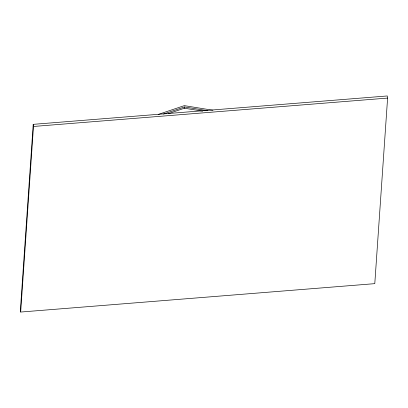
<?xml version="1.0" encoding="UTF-8"?>
<svg xmlns="http://www.w3.org/2000/svg" width="408" height="408" viewBox="0 0 408 408"><rect width="100%" height="100%" fill="white"/><g stroke="black" fill="none" stroke-linecap="round" stroke-linejoin="round"><path stroke-width="0.61" d="M33.211 124.348L20.4 309.922L20.68 312.043L374.789 283.652L387.6 98.078L387.32 95.957L33.211 124.348L33.492 126.465L20.68 312.043M168.188 113.699L184.396 108.222L184.482 106.967L207.749 110.721M158.187 114.469L184.309 105.641L212.94 110.262M163.47 114.067L184.482 106.967M33.492 126.465L387.6 98.078M184.396 108.222L202.633 111.165"/></g></svg>
